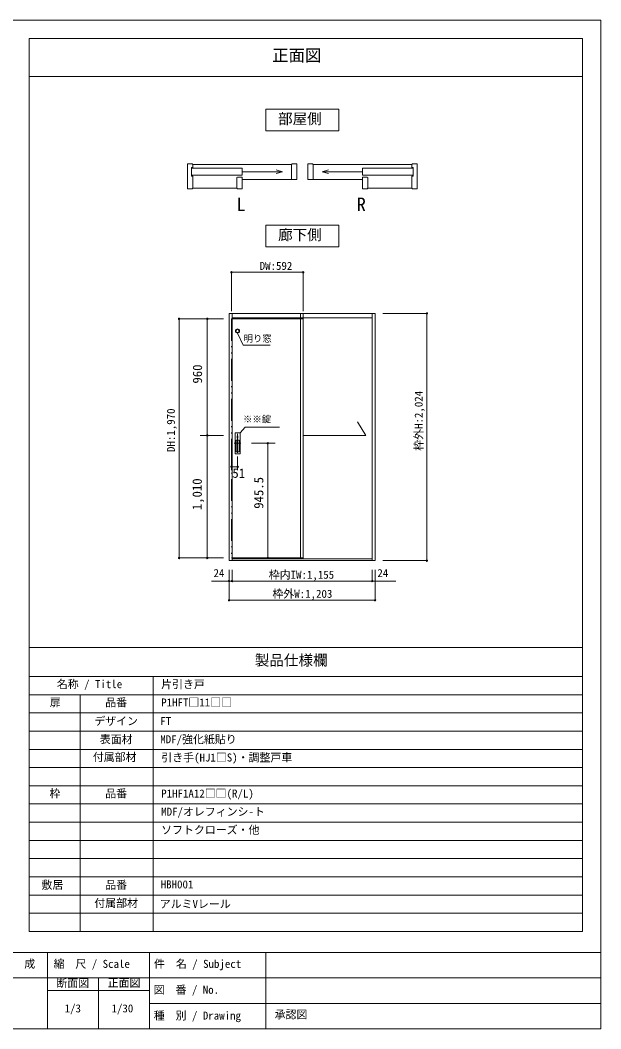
# Model space of a CAD drawing. Units: millimetres on the paper, enlarged 10 times, with parts at other scales. Extents: x -1985 to 2015, y -1370 to 1400.
# Drawn here: x 420 to 2015, y -1370 to 1400 of the extents above; entities that cross this region are included whole.
import ezdxf
from ezdxf.enums import TextEntityAlignment as Align

# ---------------------------------------------------------------- set-up
doc = ezdxf.new("R2010")
doc.units = ezdxf.units.MM
doc.header["$LTSCALE"] = 10
doc.header["$PDMODE"] = 32
doc.header["$PDSIZE"] = 4
doc.linetypes.add('DASHED_DOUBLE_DOTTED', pattern=[11, 6, -1.5, 0.25, -1.5, 0.25, -1.5])
doc.layers.add('1-1_0', color=7, linetype='Continuous', lineweight=20)
doc.layers.add('3-0', color=7, linetype='Continuous', lineweight=20)
doc.styles.add('ＭＳ ゴシック', font='')
doc.styles.get('ＭＳ ゴシック').set_extended_font_data('MS Gothic')

msp = doc.modelspace()

# ---------------------------------------------------------------- linework, layer by layer
at = {"layer": '1-1_0'}
for p, q in [((1965, 1350), (445, 1350)), ((445, -322.5), (445, 1350)), ((1965, -1102.5), (1965, 1350)), ((445, 1245), (1965, 1245)), ((1965, -322.5), (1965, 1245)), ((1965, -322.5), (1965, 1245)), ((1965, -322.5), (1965, 1245)), ((445, -1102.5), (445, -322.5)), ((445, -322.5), (1965, -322.5)), ((445, -322.5), (1965, -322.5)), ((445, -322.5), (1965, -322.5)), ((445, -322.5), (1965, -322.5)), ((445, -402.5), (1965, -402.5)), ((785, -1102.5), (785, -402.5)), ((445, -452.5), (1965, -452.5)), ((585, -1102.5), (585, -452.5)), ((445, -502.5), (1965, -502.5)), ((445, -552.5), (1965, -552.5)), ((445, -602.5), (1965, -602.5)), ((445, -652.5), (1965, -652.5)), ((445, -702.5), (1965, -702.5)), ((445, -752.5), (1965, -752.5)), ((445, -802.5), (1965, -802.5)), ((445, -852.5), (1965, -852.5)), ((445, -902.5), (1965, -902.5)), ((445, -952.5), (1965, -952.5)), ((445, -1002.5), (1965, -1002.5)), ((445, -1052.5), (1965, -1052.5)), ((445, -1102.5), (1965, -1102.5)), ((2015, -1160), (-1985, -1160)), ((495, -1160), (495, -1370)), ((775, -1160), (775, -1370)), ((1095, -1160), (1095, -1370)), ((2015, -1230), (-1175, -1230)), ((635, -1230), (635, -1370)), ((775, -1265), (495, -1265)), ((2015, -1300), (775, -1300)), ((-1985, -1370), (2015, -1370))]:
    msp.add_line(p, q, dxfattribs=at)
for points in [[(2015, -1370), (2015, 1400), (-1985, 1400), (-1985, -1370)], [(445, -322.5), (445, 1245), (1965, 1245)], [(445, -322.5), (445, 1245), (1965, 1245)], [(445, -322.5), (445, 1245), (1965, 1245)]]:
    msp.add_lwpolyline(points, dxfattribs=at)
at = {"layer": '3-0'}
for p, q in [((892.36, 1005.19), (879.46, 1005.19)), ((879.46, 936.79), (879.46, 1005.19)), ((893.86, 1003.39), (1165.66, 1003.39)), ((1165.66, 1003.69), (1165.66, 962.59)), ((1180.06, 962.59), (1180.06, 1005.19)), ((1210.06, 962.59), (1210.06, 1005.19)), ((1224.46, 1003.69), (1224.46, 962.59)), ((1496.26, 1003.39), (1224.46, 1003.39)), ((1497.76, 1005.19), (1510.66, 1005.19)), ((1510.66, 936.79), (1510.66, 1005.19)), ((890.86, 995.59), (890.86, 972.04)), ((893.86, 995.59), (890.86, 995.59)), ((890.86, 993.79), (1029.87, 993.79)), ((1029.87, 973.99), (890.86, 973.99)), ((890.86, 972.04), (893.86, 972.04)), ((1029.87, 993.79), (1029.87, 973.99)), ((1029.87, 983.89), (1140.21, 983.89)), ((1140.21, 983.89), (1122.82, 988.55)), ((1140.21, 983.89), (1122.82, 979.23)), ((1249.91, 983.89), (1267.3, 988.55)), ((1249.91, 983.89), (1267.3, 979.23)), ((1360.25, 983.89), (1249.91, 983.89)), ((1499.26, 993.79), (1360.25, 993.79)), ((1360.25, 993.79), (1360.25, 973.99)), ((1360.25, 973.99), (1499.26, 973.99)), ((1496.26, 995.59), (1499.26, 995.59)), ((1499.26, 972.04), (1496.26, 972.04)), ((1499.26, 995.59), (1499.26, 972.04)), ((1029.87, 936.79), (1029.87, 969.19)), ((1029.87, 962.59), (1180.06, 962.59)), ((1360.25, 962.59), (1210.06, 962.59)), ((1360.25, 936.79), (1360.25, 969.19)), ((892.36, 936.79), (879.46, 936.79)), ((893.86, 938.59), (1015.47, 938.59)), ((1496.26, 938.59), (1374.65, 938.59)), ((1497.76, 936.79), (1510.66, 936.79)), ((1001.97, 594.59), (993.97, 594.59)), ((1001.97, 594.59), (993.97, 594.59)), ((1001.97, 594.59), (1189.64, 594.59)), ((1001.97, 582.59), (1189.64, 582.59)), ((1197.64, 594.59), (1189.64, 594.59)), ((1197.64, -78.85), (1197.64, 594.59)), ((1197.64, 594.59), (1394.97, 594.59)), ((1197.64, 584.92), (1197.64, -78.08)), ((1197.64, 582.59), (1197.64, -79.08)), ((1197.64, 582.59), (1386.97, 582.59)), ((1386.97, 594.59), (1386.97, 586.59)), ((1394.97, 594.59), (1386.97, 594.59)), ((1000.31, 579.82), (1197.64, 579.82)), ((1197.64, 579.82), (1197.64, -79.18)), ((1369.25, 259.09), (1346.69, 296.81)), ((1017.31, 264.25), (1017.31, 211.98)), ((1017.31, 264.25), (1017.31, 211.98)), ((1017.31, 264.25), (1017.31, 211.98)), ((1197.64, 259.09), (1369.25, 259.09)), ((1008.06, 238.15), (1026.34, 238.15)), ((1000.31, -76.85), (1197.64, -76.85)), ((1001.97, -79.18), (1001.97, -84.18)), ((1001.97, -79.18), (1386.97, -79.18)), ((1386.97, -79.18), (1386.97, -84.18)), ((1001.97, -84.18), (1386.97, -84.18))]:
    msp.add_line(p, q, dxfattribs=at)
at = {"layer": '3-0', "color": 4, "lineweight": 9}
for p, q in [((1000.31, 707.67), (1000.31, 600.51)), ((1000.31, 707.67), (1197.64, 707.67)), ((1197.64, 707.67), (1197.64, 600.51)), ((1415.82, 594.59), (1537.16, 594.59)), ((1537.16, 594.59), (1537.16, -84.18)), ((856.59, 579.82), (973.36, 579.82)), ((856.59, 579.82), (856.59, -76.85)), ((914.08, 579.82), (978.54, 579.82)), ((934.08, 238.15), (934.08, 579.82)), ((1032.5, 507.39), (1017.16, 540.66)), ((1106.85, 507.39), (1032.5, 507.39)), ((1037.83, 282.59), (1023.97, 266.99)), ((1132.56, 282.59), (1037.83, 282.59)), ((914.08, 259.82), (978.54, 259.82)), ((934.08, -76.85), (934.08, 238.15)), ((1120.2, 238.15), (1055.74, 238.15)), ((1100.2, -76.85), (1100.2, 238.15)), ((1000.31, 164.37), (1000.31, 201.83)), ((1017.31, 164.37), (1017.31, 201.83)), ((1017.31, 173.52), (1000.31, 173.52)), ((856.59, -76.85), (973.36, -76.85)), ((914.08, -76.85), (978.54, -76.85)), ((1128.31, -76.85), (1034.97, -76.85)), ((1120.2, -76.85), (1055.74, -76.85)), ((993.97, -109.9), (993.97, -140.57)), ((993.97, -109.9), (993.97, -140.57)), ((1001.97, -109.9), (1001.97, -140.57)), ((1386.97, -140.57), (1386.97, -109.9)), ((1394.97, -109.9), (1394.97, -140.57)), ((1415.82, -84.18), (1537.16, -84.18)), ((1001.97, -140.57), (945.44, -140.57)), ((993.97, -140.57), (993.97, -192.9)), ((1001.97, -140.57), (1451.97, -140.57)), ((1386.97, -140.57), (1443.5, -140.57)), ((1394.97, -192.9), (1394.97, -140.57)), ((993.97, -192.9), (1394.97, -192.9))]:
    msp.add_line(p, q, dxfattribs=at)
at = {"layer": '3-0', "linetype": 'DASHED_DOUBLE_DOTTED'}
msp.add_line((1000.31, 579.82), (1000.31, -76.85), dxfattribs=at)
at = {"layer": '3-0', "color": 3}
for p, q in [((1016.47, 258.65), (1016.47, 251.99)), ((1018.14, 258.65), (1016.47, 258.65)), ((1018.14, 251.99), (1016.47, 251.99)), ((1017.97, 258.49), (1016.64, 258.49)), ((1016.64, 258.49), (1016.64, 255.32)), ((1017.97, 255.32), (1016.64, 255.32)), ((1016.97, 257.82), (1016.97, 255.99)), ((1017.64, 255.99), (1016.97, 255.99)), ((1017.97, 255.32), (1017.97, 258.49)), ((1018.14, 251.99), (1018.14, 258.65)), ((1021.64, 246.99), (1012.97, 246.99)), ((1012.97, 246.99), (1012.97, 214.32)), ((1021.64, 214.32), (1021.64, 246.99)), ((1021.64, 214.32), (1012.97, 214.32))]:
    msp.add_line(p, q, dxfattribs=at)
at = {"layer": '3-0'}
for points in [[(1095.06, 1155.93), (1295.06, 1155.93), (1295.06, 1095.93), (1095.06, 1095.93)], [(1095.06, 777.25), (1295.06, 777.25), (1295.06, 837.25), (1095.06, 837.25)]]:
    msp.add_lwpolyline(points, close=True, dxfattribs=at)
for points in [[(892.36, 1005.19), (893.86, 1003.69), (893.86, 995.59)], [(1165.66, 1003.69), (1167.16, 1005.19), (1180.06, 1005.19)], [(1224.46, 1003.69), (1222.96, 1005.19), (1210.06, 1005.19)], [(1497.76, 1005.19), (1496.26, 1003.69), (1496.26, 995.59)], [(892.36, 936.79), (893.86, 938.29), (893.86, 972.04)], [(1497.76, 936.79), (1496.26, 938.29), (1496.26, 972.04)], [(1015.47, 938.29), (1015.47, 967.69), (1016.97, 969.19), (1029.87, 969.19)], [(1374.65, 938.29), (1374.65, 967.69), (1373.15, 969.19), (1360.25, 969.19)], [(1015.47, 938.29), (1016.97, 936.79), (1029.87, 936.79)], [(1374.65, 938.29), (1373.15, 936.79), (1360.25, 936.79)], [(993.97, 594.59), (993.97, -84.18), (1001.97, -84.18), (1001.97, 594.59)], [(1189.64, 594.59), (1189.64, -79.18), (1197.64, -79.18)], [(1189.64, 582.59), (1197.64, 582.59), (1197.64, -79.08)], [(1386.97, 594.59), (1386.97, -84.18), (1394.97, -84.18), (1394.97, 594.59)]]:
    msp.add_lwpolyline(points, dxfattribs=at)
at = {"layer": '3-0', "color": 3}
msp.add_lwpolyline([(1010.64, 209.32), (1023.97, 209.32), (1023.97, 266.99), (1010.64, 266.99)], close=True, dxfattribs=at)
msp.add_lwpolyline([(1017.64, 255.99), (1017.64, 257.82), (1016.97, 257.82)], dxfattribs=at)
for radius in [5.83, 4.5]:
    msp.add_circle((1016.97, 546.49), radius, dxfattribs=at)
at = {"layer": '3-0', "color": 4}
for p in [(1000.31, 707.67), (1197.64, 707.67), (856.59, 579.82), (934.08, 579.82), (1537.16, 594.59), (934.08, 259.82), (1100.2, 238.15), (1000.31, 173.52), (1017.31, 173.52), (856.59, -76.85), (934.08, -76.85), (1100.2, -76.85), (1537.16, -84.18), (993.97, -140.57), (1001.97, -140.57), (1386.97, -140.57), (993.97, -192.9), (1394.97, -192.9)]:
    msp.add_point(p, dxfattribs=at)
at = {"layer": '3-0'}
msp.add_point((1000.31, 173.52), dxfattribs=at)

# ---------------------------------------------------------------- texts
at = {"layer": '1-1_0', "style": 'ＭＳ ゴシック'}
for s, height, p in [('正面図', 32.99, (1112.24, 1276.98)), ('製品仕様欄', 29.33, (1064.4, -381.07)), ('名称 / Title', 21.99, (520.64, -441.06)), ('片引き戸', 21.99, (807.33, -441.36)), ('扉', 21.99, (501.33, -491.36)), ('品番', 21.99, (653.67, -491.36)), ('P1HFT□11□□', 21.99, (807.33, -491.36)), ('デザイン', 21.99, (623.75, -542.5)), ('FT', 21.99, (804.92, -542.5)), ('表面材', 21.99, (638.75, -592.5)), ('MDF/強化紙貼り', 21.99, (804.92, -592.5)), ('付属部材', 21.99, (619.67, -641.36)), ('引き手(HJ1□S)・調整戸車', 21.99, (807.7, -642.5)), ('枠', 21.99, (500.67, -741.36)), ('品番', 21.99, (653.67, -741.36)), ('P1HF1A12□□(R/L)', 21.99, (807.33, -741.36)), ('MDF/オレフィンシ-ト', 21.99, (807.33, -791.36)), ('ソフトクローズ・他', 21.99, (807.33, -841.36)), ('敷居', 21.99, (478.65, -992.36)), ('品番', 21.99, (653.75, -992.5)), ('HBH001', 21.99, (806.06, -990.99)), ('付属部材', 21.99, (623.75, -1042.5)), ('アルミVレール', 21.99, (803.47, -1044.75)), ('作\u3000成', 21.99, (371.17, -1209.21)), ('縮\u3000尺 / Scale', 21.99, (511.68, -1209.21)), ('件\u3000名 / Subject', 21.99, (787.61, -1209.24)), ('断面図', 21.99, (519.6, -1262.15)), ('正面図', 21.99, (660.4, -1261.44)), ('図\u3000番 / No.', 21.99, (786.77, -1280.35)), ('1/3', 21.99, (542.17, -1331.45)), ('1/30', 21.99, (670.92, -1331.45)), ('種\u3000別 / Drawing', 21.99, (786.94, -1351.29)), ('承認図', 21.99, (1119.03, -1348.1))]:
    msp.add_text(s, height=height, dxfattribs=at).set_placement(p, align=Align.BOTTOM_LEFT)
at = {"layer": '3-0', "style": 'ＭＳ ゴシック'}
for s, height, p in [('部屋側', 29.33, (1128.39, 1105.93)), ('L', 36.66, (1013.92, 865.05)), ('R', 36.66, (1344.52, 865.05)), ('廊下側', 29.33, (1128.39, 787.25)), ('DW:592', 21.99, (1077.85, 707.67)), ('明り窓', 18.33, (1033.83, 511.08)), ('※※錠', 18.33, (1032.25, 289.49)), ('51', 25.66, (1002.84, 135.44)), ('24', 21.99, (951.11, -135.9)), ('枠内IW:1,155', 21.99, (1102.84, -140.57)), ('24', 21.99, (1401.17, -135.9)), ('枠外W:1,203', 21.99, (1112.84, -192.9))]:
    msp.add_text(s, height=height, dxfattribs=at).set_placement(p, align=Align.BOTTOM_LEFT)
for s, height, p in [('960', 25.66, (927.34, 402.01)), ('枠外H:2,024', 21.99, (1532.16, 217.42)), ('DH:1,970', 21.99, (851.59, 213.99)), ('1,010', 25.66, (926.58, 54.4)), ('945.5', 25.66, (1095.73, 58.21))]:
    msp.add_text(s, height=height, rotation=90, dxfattribs=at).set_placement(p, align=Align.BOTTOM_LEFT)

doc.saveas('drawing.dxf')
